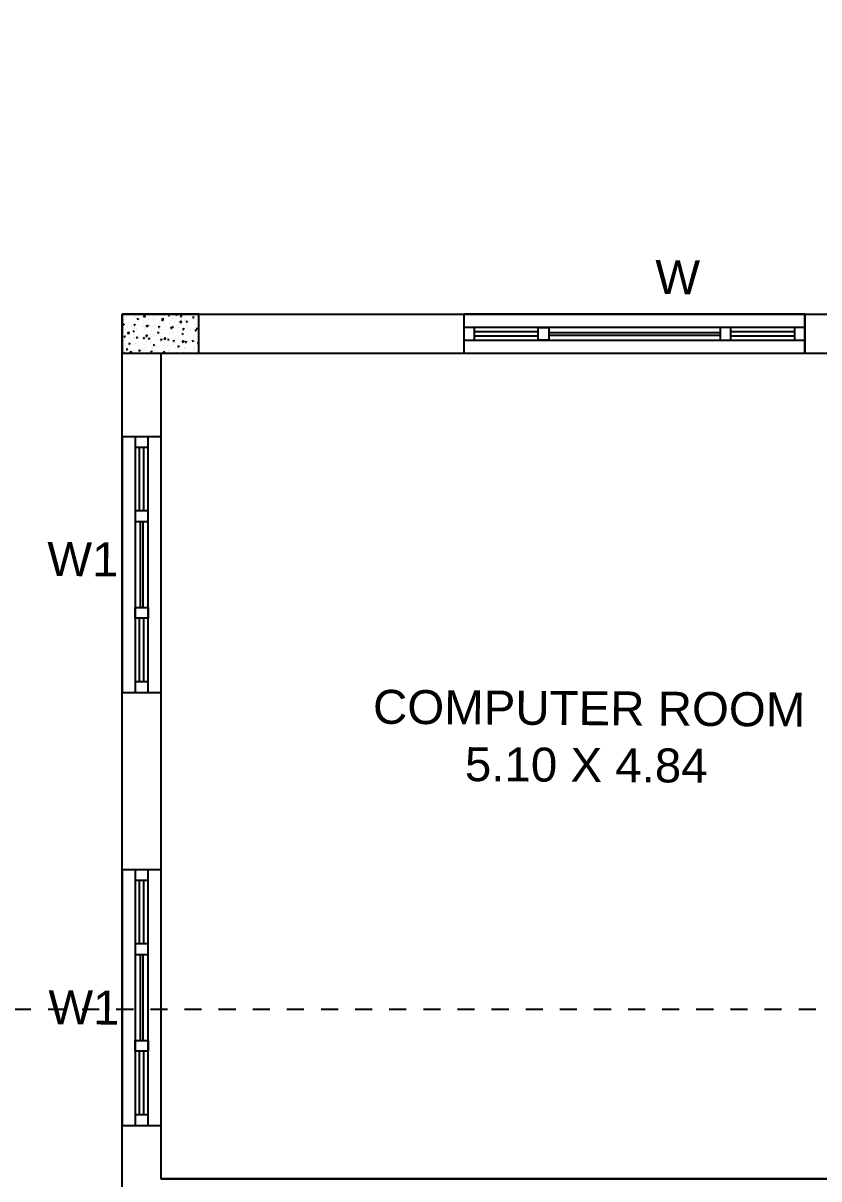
# Model space of a CAD drawing. Header units: metres. Extents: x 0 to 2048, y 111 to 219.
# Drawn here: x 1839.33 to 1843.99, y 164.8 to 171.58 of the extents above; entities that cross this region are included whole.
import ezdxf

# ---------------------------------------------------------------- set-up
doc = ezdxf.new("R2010")
doc.units = ezdxf.units.M
doc.header["$LTSCALE"] = 0.5
doc.header["$MEASUREMENT"] = 0
doc.header["$PDMODE"] = 3
doc.linetypes.add('( Dashed )', pattern=[0.75, 0.5, -0.25])
doc.linetypes.add('CONTIN', pattern=[0])
doc.layers.add('BLK_1_FLR_0_REGULAR_ROOM_1', color=3, linetype='Continuous')
doc.layers.add('layout bou', color=1, linetype='Continuous', lineweight=60)
doc.layers.add('layout bou @ 1', color=1, linetype='Continuous', lineweight=60)
doc.styles.add('PATTA & SITE', font='arial.ttf', dxfattribs={"height": 1.5})
doc.styles.get("Standard").update_dxf_attribs({"font": ''})
doc.styles.get('Standard').set_extended_font_data('Arial Black')
doc.dimstyles.new('Building Arrow', dxfattribs={"dimscale": 0, "dimtxt": 1, "dimasz": 1, "dimexe": 0.18, "dimexo": 0.0625, "dimgap": 0.09, "dimtad": 0, "dimdec": 1, "dimzin": 0, "dimdsep": 46, "dimtxsty": 'Standard', "dimcen": 0.09, "dimse1": 1, "dimse2": 1, "dimclrt": 7, "dimadec": 1, "dimazin": 0, "dimtfac": 1, "dimtdec": 1, "dimtofl": 0, "dimtmove": 0, "dimatfit": 3, "dimfxl": 0, "dimtolj": 1, "dimtzin": 0, "dimarcsym": 0})

# ---------------------------------------------------------------- blocks, each defined once
blk = doc.blocks.new('*D9')
at = {"layer": 'Defpoints', "color": 0, "lineweight": -3}
for p in [(1764.1257, 208.0316), (1764.1257, 208.0316), (1929.9765, 145.7045)]:
    blk.add_point(p, dxfattribs=at)
at = {"layer": 'layout bou', "color": 0, "lineweight": -2}
for p, q in [((1765.0618, 207.6799), (1845.0867, 177.6063)), ((1929.0405, 146.0562), (1849.0155, 176.1298))]:
    blk.add_line(p, q, dxfattribs=at)
at = {"layer": 'layout bou', "color": 0, "lineweight": -3}
for points in [[(1765.1204, 207.8359), (1765.0031, 207.5239), (1764.1257, 208.0316)], [(1929.0991, 146.2122), (1928.9818, 145.9002), (1929.9765, 145.7045)]]:
    blk.add_solid(points, dxfattribs=at)
at = {"layer": 'layout bou', "color": 7, "lineweight": 15, "insert": (1847.0511, 176.868), "char_height": 1, "attachment_point": 5, "rotation": 339.40364}
blk.add_mtext('\\A1;177.2', dxfattribs=at)

msp = doc.modelspace()

# ---------------------------------------------------------------- linework, layer by layer
at = {"color": 0, "lineweight": -3}
for p, q in [((1839.90887, 169.87467), (1845.46887, 169.87467)), ((1839.90887, 162.57467), (1839.90887, 169.87467)), ((1840.13887, 169.64467), (1845.46887, 169.64467)), ((1840.13887, 164.80467), (1840.13887, 169.64467)), ((1840.13887, 164.80467), (1845.23887, 164.80467))]:
    msp.add_line(p, q, dxfattribs=at)
at = {"linetype": 'CONTIN', "lineweight": -3, "ltscale": 0.5}
for p, q in [((1840.35892, 169.87467), (1839.90892, 169.87467)), ((1839.90892, 169.87467), (1839.90892, 169.64467)), ((1840.35892, 169.64467), (1840.35892, 169.87467)), ((1839.90892, 169.64467), (1840.35892, 169.64467))]:
    msp.add_line(p, q, dxfattribs=at)
at = {"lineweight": -3}
for p, q in [((1840.1084, 169.87348), (1840.10941, 169.87467)), ((1840.1084, 169.87348), (1840.11438, 169.87295)), ((1840.11438, 169.87295), (1840.11406, 169.87467)), ((1840.18013, 169.8672), (1840.18495, 169.87295)), ((1840.18061, 169.8739), (1840.18061, 169.8739)), ((1840.1861, 169.86668), (1840.18495, 169.87294)), ((1840.22557, 169.87092), (1840.23257, 169.8736)), ((1840.23054, 169.86756), (1840.23256, 169.8736)), ((1840.23669, 169.87365), (1840.23669, 169.87365)), ((1843.91198, 169.87467, 0), (1841.91198, 169.87467)), ((1843.91198, 169.87467, 0), (1843.91198, 169.64467, 0)), ((1839.90892, 169.81925), (1839.91192, 169.82283)), ((1839.90892, 169.81693), (1839.91308, 169.81656)), ((1839.91307, 169.81656), (1839.91192, 169.82283)), ((1839.91381, 169.81442), (1839.92081, 169.81711)), ((1839.91381, 169.81442), (1839.91878, 169.81106)), ((1839.91773, 169.80708), (1839.91773, 169.80708)), ((1839.91878, 169.81106), (1839.92081, 169.81711)), ((1839.92113, 169.84556), (1839.92113, 169.84556)), ((1839.92849, 169.8407), (1839.92849, 169.8407)), ((1839.93202, 169.82214), (1839.93202, 169.82214)), ((1839.93323, 169.85542), (1839.93323, 169.85542)), ((1839.93721, 169.85818), (1839.93721, 169.85818)), ((1839.94005, 169.80625), (1839.94005, 169.80625)), ((1839.94509, 169.8236), (1839.94509, 169.8236)), ((1839.96636, 169.84569), (1839.96636, 169.84569)), ((1839.97111, 169.80483), (1839.97111, 169.80483)), ((1839.97883, 169.81081), (1839.98365, 169.81655)), ((1839.97883, 169.81081), (1839.9848, 169.81029)), ((1839.97945, 169.85557), (1839.97945, 169.85557)), ((1839.98253, 169.82854), (1839.98253, 169.82854)), ((1839.9848, 169.81028), (1839.98364, 169.81655)), ((1839.98375, 169.86183), (1839.98375, 169.86183)), ((1839.99059, 169.85593), (1839.99059, 169.85593)), ((1839.99783, 169.84667), (1840.00483, 169.84936)), ((1839.99783, 169.84667), (1840.00281, 169.84332)), ((1840.0028, 169.84332), (1840.00483, 169.84936)), ((1840.00321, 169.81456), (1840.00321, 169.81456)), ((1840.00341, 169.83361), (1840.00341, 169.83361)), ((1840.02824, 169.81786), (1840.02824, 169.81786)), ((1840.02952, 169.85401), (1840.02952, 169.85401)), ((1840.03447, 169.83603), (1840.03447, 169.83603)), ((1840.03453, 169.85969), (1840.04343, 169.85831)), ((1840.03485, 169.86002), (1840.04264, 169.86813)), ((1840.03568, 169.86932), (1840.03568, 169.86932)), ((1840.03777, 169.86558), (1840.03777, 169.86558)), ((1840.04342, 169.85831), (1840.04232, 169.86781)), ((1840.04397, 169.85367), (1840.04397, 169.85367)), ((1840.05055, 169.80453), (1840.05537, 169.81028)), ((1840.05455, 169.8573), (1840.05455, 169.8573)), ((1840.05653, 169.80401), (1840.05537, 169.81028)), ((1840.05752, 169.80641), (1840.06452, 169.8091)), ((1840.05752, 169.80641), (1840.0625, 169.80305)), ((1840.06173, 169.84362), (1840.06173, 169.84362)), ((1840.06249, 169.80306), (1840.06452, 169.8091)), ((1840.06612, 169.82285), (1840.06612, 169.82285)), ((1840.0846, 169.80979), (1840.0846, 169.80979)), ((1840.08581, 169.84308), (1840.08581, 169.84308)), ((1840.09242, 169.86229), (1840.09242, 169.86229)), ((1840.09735, 169.85141), (1840.09735, 169.85141)), ((1840.09992, 169.80862), (1840.09992, 169.80862)), ((1840.12005, 169.85363), (1840.12005, 169.85363)), ((1840.12927, 169.83116), (1840.12927, 169.83116)), ((1840.13511, 169.81619), (1840.13511, 169.81619)), ((1840.13632, 169.84948), (1840.13632, 169.84948)), ((1840.14126, 169.84314), (1840.15015, 169.84176)), ((1840.14154, 169.83866), (1840.14855, 169.84135)), ((1840.14154, 169.83866), (1840.14652, 169.83531)), ((1840.14157, 169.84346), (1840.14936, 169.85158)), ((1840.14651, 169.83531), (1840.14854, 169.84135)), ((1840.15015, 169.84176), (1840.14904, 169.85126)), ((1840.15073, 169.84916), (1840.15073, 169.84916)), ((1840.15431, 169.83446), (1840.15431, 169.83446)), ((1840.15558, 169.8706), (1840.15558, 169.8706)), ((1840.15824, 169.81864), (1840.15824, 169.81864)), ((1840.17837, 169.86364), (1840.17837, 169.86364)), ((1840.18013, 169.8672), (1840.18611, 169.86668)), ((1840.18704, 169.82369), (1840.18704, 169.82369)), ((1840.18826, 169.85698), (1840.18826, 169.85698)), ((1840.19218, 169.83944), (1840.19218, 169.83944)), ((1840.20412, 169.8469), (1840.20412, 169.8469)), ((1840.21656, 169.82865), (1840.21656, 169.82865)), ((1840.22557, 169.87092), (1840.23054, 169.86756)), ((1840.22903, 169.80832), (1840.22903, 169.80832)), ((1840.23839, 169.83073), (1840.23839, 169.83073)), ((1840.2396, 169.86402), (1840.2396, 169.86402)), ((1840.24798, 169.82658), (1840.25688, 169.8252)), ((1840.2483, 169.82691), (1840.25608, 169.83503)), ((1840.25186, 169.86093), (1840.25668, 169.86667)), ((1840.25186, 169.86093), (1840.25783, 169.8604)), ((1840.25406, 169.81161), (1840.25406, 169.81161)), ((1840.25533, 169.84776), (1840.25533, 169.84776)), ((1840.25687, 169.82521), (1840.25577, 169.83471)), ((1840.25783, 169.8604), (1840.25667, 169.86667)), ((1840.2575, 169.84465), (1840.2575, 169.84465)), ((1840.27488, 169.83866), (1840.27488, 169.83866)), ((1840.28037, 169.85105), (1840.28037, 169.85105)), ((1840.28526, 169.83065), (1840.29226, 169.83334)), ((1840.28526, 169.83065), (1840.29023, 169.8273)), ((1840.2889, 169.83713), (1840.2889, 169.83713)), ((1840.29012, 169.87042), (1840.29012, 169.87042)), ((1840.29023, 169.8273), (1840.29225, 169.83334)), ((1840.29193, 169.8166), (1840.29193, 169.8166)), ((1840.31088, 169.84239), (1840.31088, 169.84239)), ((1840.31824, 169.85604), (1840.31824, 169.85604)), ((1840.32358, 169.85465), (1840.3284, 169.8604)), ((1840.32358, 169.85465), (1840.32956, 169.85413)), ((1840.32955, 169.85413), (1840.3284, 169.86039)), ((1840.3332, 169.84867), (1840.3332, 169.84867)), ((1840.33962, 169.81134), (1840.33962, 169.81134)), ((1840.34084, 169.84463), (1840.34084, 169.84463)), ((1840.35471, 169.81003), (1840.35892, 169.80938)), ((1840.35502, 169.81036), (1840.35892, 169.81442)), ((1840.35509, 169.82491), (1840.35509, 169.82491)), ((1839.91375, 169.76681), (1839.91375, 169.76681)), ((1839.92098, 169.74186), (1839.9258, 169.74761)), ((1839.92098, 169.74187), (1839.92695, 169.74134)), ((1839.92497, 169.77859), (1839.92497, 169.77859)), ((1839.92695, 169.74134), (1839.92579, 169.74761)), ((1839.92959, 169.75556), (1839.92959, 169.75556)), ((1839.9308, 169.78885), (1839.9308, 169.78885)), ((1839.93882, 169.79365), (1839.93882, 169.79365)), ((1839.94107, 169.76228), (1839.94996, 169.7609)), ((1839.94138, 169.7626), (1839.94917, 169.77072)), ((1839.94996, 169.7609), (1839.94885, 169.7704)), ((1839.95122, 169.754), (1839.95122, 169.754)), ((1839.9735, 169.77416), (1839.9805, 169.77684)), ((1839.9735, 169.77416), (1839.97847, 169.7708)), ((1839.97563, 169.73898), (1839.97563, 169.73898)), ((1839.9769, 169.77512), (1839.9769, 169.77512)), ((1839.97847, 169.7708), (1839.9805, 169.77685)), ((1839.9801, 169.76196), (1839.9801, 169.76196)), ((1839.98131, 169.79525), (1839.98131, 169.79525)), ((1839.98328, 169.7886), (1839.98328, 169.7886)), ((1839.9922, 169.79139), (1839.9922, 169.79139)), ((1839.9927, 169.73559), (1839.99752, 169.74134)), ((1839.99867, 169.73506), (1839.99752, 169.74133)), ((1840.00194, 169.77842), (1840.00194, 169.77842)), ((1840.0046, 169.75174), (1840.0046, 169.75174)), ((1840.0135, 169.74396), (1840.0135, 169.74396)), ((1840.0245, 169.80257), (1840.0245, 169.80257)), ((1840.03204, 169.76946), (1840.03204, 169.76946)), ((1840.03325, 169.80275), (1840.03325, 169.80275)), ((1840.03747, 169.73895), (1840.03747, 169.73895)), ((1840.03981, 169.7834), (1840.03981, 169.7834)), ((1840.0416, 169.79861), (1840.0416, 169.79861)), ((1840.04558, 169.78914), (1840.04558, 169.78914)), ((1840.04779, 169.74572), (1840.05669, 169.74434)), ((1840.04811, 169.74605), (1840.05589, 169.75417)), ((1840.05055, 169.80453), (1840.05653, 169.80401)), ((1840.05668, 169.74435), (1840.05558, 169.75385)), ((1840.05798, 169.74948), (1840.05798, 169.74948)), ((1840.07666, 169.75228), (1840.07666, 169.75228)), ((1840.07788, 169.80031), (1840.07788, 169.80031)), ((1840.08216, 169.74321), (1840.08216, 169.74321)), ((1840.08338, 169.7765), (1840.08338, 169.7765)), ((1840.09579, 169.74896), (1840.09579, 169.74896)), ((1840.09896, 169.78688), (1840.09896, 169.78688)), ((1840.10169, 169.75557), (1840.10169, 169.75557)), ((1840.10296, 169.79172), (1840.10296, 169.79172)), ((1840.11137, 169.74723), (1840.11137, 169.74723)), ((1840.11721, 169.76615), (1840.12421, 169.76884)), ((1840.11721, 169.76615), (1840.12219, 169.76279)), ((1840.12218, 169.76279), (1840.12421, 169.76884)), ((1840.12228, 169.79826), (1840.1271, 169.804)), ((1840.12228, 169.79826), (1840.12826, 169.79774)), ((1840.12825, 169.79773), (1840.1271, 169.804)), ((1840.128, 169.79502), (1840.128, 169.79502)), ((1840.13126, 169.79806), (1840.13126, 169.79806)), ((1840.13267, 169.74961), (1840.13267, 169.74961)), ((1840.13389, 169.7829), (1840.13389, 169.7829)), ((1840.13956, 169.76056), (1840.13956, 169.76056)), ((1840.15235, 169.78463), (1840.15235, 169.78463)), ((1840.15411, 169.75897), (1840.15411, 169.75897)), ((1840.15483, 169.7295), (1840.16262, 169.73762)), ((1840.1634, 169.7278), (1840.1623, 169.73729)), ((1840.16475, 169.74497), (1840.16475, 169.74497)), ((1840.16587, 169.8), (1840.16587, 169.8)), ((1840.17807, 169.73701), (1840.17807, 169.73701)), ((1840.18461, 169.75711), (1840.18461, 169.75711)), ((1840.18464, 169.7958), (1840.18464, 169.7958)), ((1840.18583, 169.7904), (1840.18583, 169.7904)), ((1840.194, 169.79198), (1840.19883, 169.79773)), ((1840.194, 169.79198), (1840.19998, 169.79146)), ((1840.19998, 169.79146), (1840.19882, 169.79773)), ((1840.20124, 169.7984), (1840.20824, 169.80109)), ((1840.20124, 169.7984), (1840.20621, 169.79505)), ((1840.20272, 169.76887), (1840.20272, 169.76887)), ((1840.20573, 169.78237), (1840.20573, 169.78237)), ((1840.2062, 169.79505), (1840.20823, 169.80109)), ((1840.21243, 169.76898), (1840.21243, 169.76898)), ((1840.21813, 169.74272), (1840.21813, 169.74272)), ((1840.22775, 169.77217), (1840.22775, 169.77217)), ((1840.23596, 169.76415), (1840.23596, 169.76415)), ((1840.23639, 169.74702), (1840.23639, 169.74702)), ((1840.23717, 169.79744), (1840.23717, 169.79744)), ((1840.23803, 169.79355), (1840.23803, 169.79355)), ((1840.23932, 169.73772), (1840.23932, 169.73772)), ((1840.25911, 169.78012), (1840.25911, 169.78012)), ((1840.26093, 169.75814), (1840.26793, 169.76083)), ((1840.26093, 169.75814), (1840.2659, 169.75478)), ((1840.26563, 169.77716), (1840.26563, 169.77716)), ((1840.26573, 169.78571), (1840.27055, 169.79145)), ((1840.26573, 169.78571), (1840.27171, 169.78519)), ((1840.2659, 169.75479), (1840.26792, 169.76083)), ((1840.2717, 169.78518), (1840.27055, 169.79145)), ((1840.27075, 169.77899), (1840.27075, 169.77899)), ((1840.27151, 169.74046), (1840.27151, 169.74046)), ((1840.28525, 169.73726), (1840.28525, 169.73726)), ((1840.28647, 169.77055), (1840.28647, 169.77055)), ((1840.28768, 169.80384), (1840.28768, 169.80384)), ((1840.29141, 169.79129), (1840.29141, 169.79129)), ((1840.29471, 169.75703), (1840.29471, 169.75703)), ((1840.30247, 169.74603), (1840.30247, 169.74603)), ((1840.31249, 169.77786), (1840.31249, 169.77786)), ((1840.32489, 169.73821), (1840.32489, 169.73821)), ((1840.32751, 169.74933), (1840.32751, 169.74933)), ((1840.32878, 169.78547), (1840.32878, 169.78547)), ((1840.32907, 169.789), (1840.32907, 169.789)), ((1840.33719, 169.74476), (1840.33719, 169.74476)), ((1840.33746, 169.77943), (1840.34228, 169.78518)), ((1840.33746, 169.77943), (1840.34343, 169.77891)), ((1840.33841, 169.77805), (1840.33841, 169.77805)), ((1840.34343, 169.77891), (1840.34227, 169.78518)), ((1840.34479, 169.78904), (1840.34479, 169.78904)), ((1840.34495, 169.79039), (1840.35195, 169.79308)), ((1840.34495, 169.79039), (1840.34992, 169.78704)), ((1840.34992, 169.78704), (1840.35195, 169.79308)), ((1840.35303, 169.76704), (1840.35303, 169.76704)), ((1840.35382, 169.78877), (1840.35382, 169.78877)), ((1841.97419, 169.77212, 0), (1842.34751, 169.77212, 0)), ((1841.97419, 169.74723, 0), (1842.34751, 169.74723, 0)), ((1842.40973, 169.76593, 0), (1843.41422, 169.76592, 0)), ((1842.40973, 169.75099, 0), (1843.41422, 169.75099, 0)), ((1843.47644, 169.77212, 0), (1843.84976, 169.77212, 0)), ((1843.47644, 169.74723, 0), (1843.84976, 169.74723, 0)), ((1839.92084, 169.71893), (1839.92084, 169.71893)), ((1839.92429, 169.69624), (1839.92429, 169.69624)), ((1839.92715, 169.68898), (1839.92715, 169.68898)), ((1839.92837, 169.72227), (1839.92837, 169.72227)), ((1839.93175, 169.7029), (1839.93175, 169.7029)), ((1839.93485, 169.66665), (1839.93967, 169.67239)), ((1839.94082, 169.66612), (1839.93967, 169.67239)), ((1839.9448, 169.69697), (1839.9448, 169.69697)), ((1839.94917, 169.70164), (1839.95617, 169.70433)), ((1839.94917, 169.70164), (1839.95414, 169.69829)), ((1839.94932, 169.69954), (1839.94932, 169.69954)), ((1839.9506, 169.73568), (1839.9506, 169.73568)), ((1839.95283, 169.68946), (1839.95283, 169.68946)), ((1839.95414, 169.69829), (1839.95617, 169.70433)), ((1839.97767, 169.69538), (1839.97767, 169.69538)), ((1839.97888, 169.72867), (1839.97888, 169.72867)), ((1839.97916, 169.72894), (1839.97916, 169.72894)), ((1839.98513, 169.70064), (1839.98513, 169.70064)), ((1839.9872, 169.70452), (1839.9872, 169.70452)), ((1839.9927, 169.73559), (1839.99868, 169.73507)), ((1840.00312, 169.70698), (1840.00312, 169.70698)), ((1840.00621, 169.68721), (1840.00621, 169.68721)), ((1840.02404, 169.6734), (1840.02404, 169.6734)), ((1840.02839, 169.66959), (1840.02839, 169.66959)), ((1840.0296, 169.70288), (1840.0296, 169.70288)), ((1840.03082, 169.73617), (1840.03082, 169.73617)), ((1840.03319, 169.73389), (1840.04019, 169.73658)), ((1840.03319, 169.7339), (1840.03816, 169.73054)), ((1840.03816, 169.73054), (1840.04019, 169.73658)), ((1840.03851, 169.69838), (1840.03851, 169.69838)), ((1840.04131, 169.67199), (1840.04131, 169.67199)), ((1840.04908, 169.67669), (1840.04908, 169.67669)), ((1840.05035, 169.71284), (1840.05035, 169.71284)), ((1840.0596, 169.68495), (1840.0596, 169.68495)), ((1840.06144, 169.71699), (1840.06144, 169.71699)), ((1840.06443, 169.72931), (1840.06925, 169.73506)), ((1840.06443, 169.72931), (1840.0704, 169.72879)), ((1840.0704, 169.72879), (1840.06924, 169.73506)), ((1840.07538, 169.71613), (1840.07538, 169.71613)), ((1840.07973, 169.67663), (1840.07973, 169.67663)), ((1840.08095, 169.70992), (1840.08095, 169.70992)), ((1840.08695, 169.68168), (1840.08695, 169.68168)), ((1840.09189, 169.69613), (1840.09189, 169.69613)), ((1840.09288, 169.69363), (1840.09988, 169.69632)), ((1840.09288, 169.69363), (1840.09786, 169.69028)), ((1840.09785, 169.69028), (1840.09988, 169.69632)), ((1840.09963, 169.682), (1840.09963, 169.682)), ((1840.11298, 169.6827), (1840.11298, 169.6827)), ((1840.11326, 169.72112), (1840.11326, 169.72112)), ((1840.11975, 169.727), (1840.11975, 169.727)), ((1840.13024, 169.68303), (1840.13024, 169.68303)), ((1840.13146, 169.71632), (1840.13146, 169.71632)), ((1840.13615, 169.72304), (1840.14097, 169.72878)), ((1840.13615, 169.72304), (1840.14213, 169.72252)), ((1840.14213, 169.72251), (1840.14097, 169.72878)), ((1840.14527, 169.69387), (1840.14527, 169.69387)), ((1840.15011, 169.68999), (1840.15011, 169.68999)), ((1840.15452, 169.72917), (1840.16341, 169.72779)), ((1840.15795, 169.69201), (1840.15795, 169.69201)), ((1840.16636, 169.68044), (1840.16636, 169.68044)), ((1840.17514, 169.69329), (1840.17514, 169.69329)), ((1840.17641, 169.72943), (1840.17641, 169.72943)), ((1840.1769, 169.72589), (1840.18391, 169.72857)), ((1840.1769, 169.72589), (1840.18188, 169.72253)), ((1840.18187, 169.72253), (1840.1839, 169.72857)), ((1840.18218, 169.69053), (1840.18218, 169.69053)), ((1840.1834, 169.72382), (1840.1834, 169.72382)), ((1840.19866, 169.69162), (1840.19866, 169.69162)), ((1840.20145, 169.73273), (1840.20145, 169.73273)), ((1840.20788, 169.71676), (1840.2127, 169.72251)), ((1840.20788, 169.71676), (1840.21386, 169.71624)), ((1840.21385, 169.71624), (1840.2127, 169.72251)), ((1840.21301, 169.69827), (1840.21301, 169.69827)), ((1840.21626, 169.70202), (1840.21626, 169.70202)), ((1840.21974, 169.67819), (1840.21974, 169.67819)), ((1840.23352, 169.69757), (1840.23352, 169.69757)), ((1840.23474, 169.73086), (1840.23474, 169.73086)), ((1840.23659, 169.68562), (1840.2436, 169.68831)), ((1840.23659, 169.68562), (1840.24157, 169.68227)), ((1840.24156, 169.68227), (1840.24359, 169.68831)), ((1840.25204, 169.68936), (1840.25204, 169.68936)), ((1840.26124, 169.71262), (1840.27013, 169.71124)), ((1840.26155, 169.71295), (1840.26934, 169.72107)), ((1840.27013, 169.71125), (1840.26902, 169.72074)), ((1840.27312, 169.67593), (1840.27312, 169.67593)), ((1840.27458, 169.71203), (1840.27458, 169.71203)), ((1840.27489, 169.67044), (1840.27489, 169.67044)), ((1840.27617, 169.70659), (1840.27617, 169.70659)), ((1840.27961, 169.71049), (1840.28443, 169.71623)), ((1840.27961, 169.71049), (1840.28558, 169.70997)), ((1840.28282, 169.67068), (1840.28282, 169.67068)), ((1840.28404, 169.70397), (1840.28404, 169.70397)), ((1840.28558, 169.70996), (1840.28442, 169.71623)), ((1840.3012, 169.70988), (1840.3012, 169.70988)), ((1840.30542, 169.68711), (1840.30542, 169.68711)), ((1840.31277, 169.67543), (1840.31277, 169.67543)), ((1840.32062, 169.71788), (1840.32762, 169.72057)), ((1840.32062, 169.71788), (1840.32559, 169.71452)), ((1840.32559, 169.71452), (1840.32761, 169.72057)), ((1840.32651, 169.67367), (1840.32651, 169.67367)), ((1840.3329, 169.72204), (1840.3329, 169.72204)), ((1840.33476, 169.67818), (1840.33476, 169.67818)), ((1840.33597, 169.71147), (1840.33597, 169.71147)), ((1840.33908, 169.71487), (1840.33908, 169.71487)), ((1840.35133, 169.70421), (1840.35615, 169.70996)), ((1840.35133, 169.70421), (1840.35731, 169.70369)), ((1840.3573, 169.70369), (1840.35615, 169.70996)), ((1840.3588, 169.68485), (1840.3588, 169.68485)), ((1839.91185, 169.65206), (1839.91185, 169.65206)), ((1839.92302, 169.6601), (1839.92302, 169.6601)), ((1839.92467, 169.65196), (1839.92467, 169.65196)), ((1839.92594, 169.65569), (1839.92594, 169.65569)), ((1839.93485, 169.66665), (1839.94083, 169.66612)), ((1839.95433, 169.64831), (1839.96322, 169.64693)), ((1839.95464, 169.64864), (1839.96243, 169.65676)), ((1839.96089, 169.66508), (1839.96089, 169.66508)), ((1839.96321, 169.64694), (1839.96211, 169.65644)), ((1839.96523, 169.64981), (1839.96523, 169.64981)), ((1839.97645, 169.66209), (1839.97645, 169.66209)), ((1839.98299, 169.66197), (1839.98299, 169.66197)), ((1840.00658, 169.66037), (1840.0114, 169.66612)), ((1840.00658, 169.66037), (1840.01255, 169.65985)), ((1840.00886, 169.66138), (1840.01586, 169.66407)), ((1840.00886, 169.66138), (1840.01383, 169.65802)), ((1840.01255, 169.65984), (1840.01139, 169.66611)), ((1840.01383, 169.65803), (1840.01586, 169.66407)), ((1840.01862, 169.64755), (1840.01862, 169.64755)), ((1840.072, 169.6453), (1840.072, 169.6453)), ((1840.0783, 169.6541), (1840.08312, 169.65984)), ((1840.0783, 169.6541), (1840.08428, 169.65357)), ((1840.08428, 169.65357), (1840.08312, 169.65984)), ((1840.1238, 169.65055), (1840.1238, 169.65055)), ((1840.12903, 169.64974), (1840.12903, 169.64974)), ((1840.14883, 169.65385), (1840.14883, 169.65385)), ((1840.15003, 169.64782), (1840.15485, 169.65357)), ((1840.15003, 169.64782), (1840.15601, 169.6473)), ((1840.15257, 169.65337), (1840.15957, 169.65606)), ((1840.15257, 169.65337), (1840.15755, 169.65002)), ((1840.156, 169.64729), (1840.15485, 169.65356)), ((1840.15754, 169.65002), (1840.15957, 169.65606)), ((1840.18096, 169.65724), (1840.18096, 169.65724)), ((1840.18671, 169.65883), (1840.18671, 169.65883)), ((1840.22438, 169.64467), (1840.22658, 169.64729)), ((1840.22705, 169.64467), (1840.22657, 169.64729)), ((1840.23231, 169.66428), (1840.23231, 169.66428)), ((1840.24986, 169.66715), (1840.24986, 169.66715)), ((1840.27045, 169.65236), (1840.27045, 169.65236)), ((1840.29628, 169.64536), (1840.30329, 169.64805)), ((1840.29628, 169.64536), (1840.29731, 169.64467)), ((1840.30215, 169.64467), (1840.30328, 169.64805)), ((1840.32877, 169.66237), (1840.32877, 169.66237)), ((1840.33354, 169.64489), (1840.33354, 169.64489)), ((1839.90887, 169.15605, 0), (1839.90887, 167.65605)), ((1840.01142, 168.72052, 0), (1840.01142, 169.09383, 0)), ((1840.03631, 168.72052, 0), (1840.03631, 169.09383, 0)), ((1840.01762, 168.15381, 0), (1840.01762, 168.6583, 0)), ((1840.03255, 168.15381, 0), (1840.03255, 168.6583, 0)), ((1840.01142, 167.71827, 0), (1840.01142, 168.09159, 0)), ((1840.03631, 167.71827, 0), (1840.03631, 168.09159, 0)), ((1839.90887, 166.61752, 0), (1839.90887, 165.11752)), ((1840.01142, 166.18198, 0), (1840.01142, 166.55529, 0)), ((1840.03631, 166.18198, 0), (1840.03631, 166.55529, 0)), ((1840.01762, 165.61527, 0), (1840.01762, 166.11976, 0)), ((1840.03255, 165.61527, 0), (1840.03255, 166.11976, 0)), ((1840.01142, 165.17973, 0), (1840.01142, 165.55305, 0)), ((1840.03631, 165.17973, 0), (1840.03631, 165.55305, 0))]:
    msp.add_line(p, q, dxfattribs=at)
at = {"color": 8, "linetype": '( Dashed )', "lineweight": -3, "ltscale": 0.0015}
msp.add_line((1819.475, 165.79899), (1856.7741, 165.79899), dxfattribs=at)
at = {"lineweight": -3}
for points in [[(1841.91198, 169.87467), (1841.91198, 169.64467), (1843.91198, 169.64467), (1843.91198, 169.87467)], [(1839.90887, 167.65605), (1840.13887, 167.65605), (1840.13887, 169.15605), (1839.90887, 169.15605)], [(1839.90887, 165.11752), (1840.13887, 165.11752), (1840.13887, 166.61752), (1839.90887, 166.61752)]]:
    msp.add_lwpolyline(points, dxfattribs=at)
for points in [[(1841.91198, 169.72234), (1841.97419, 169.72234), (1841.97419, 169.797), (1841.91198, 169.797)], [(1841.91198, 169.72234), (1843.91198, 169.72234), (1843.91198, 169.797), (1841.91198, 169.797)], [(1842.40973, 169.72234), (1842.34751, 169.72234), (1842.34751, 169.797), (1842.40973, 169.797)], [(1843.41422, 169.72234), (1843.47644, 169.72234), (1843.47644, 169.797), (1843.41422, 169.797)], [(1843.84976, 169.72234), (1843.91198, 169.72234), (1843.91198, 169.797), (1843.84976, 169.797)], [(1840.0612, 169.09383), (1840.0612, 169.15605), (1839.98654, 169.15605), (1839.98654, 169.09383)], [(1840.0612, 167.65605), (1840.0612, 169.15605), (1839.98654, 169.15605), (1839.98654, 167.65605)], [(1840.0612, 168.6583), (1840.0612, 168.72052), (1839.98654, 168.72052), (1839.98654, 168.6583)], [(1840.0612, 168.15381), (1840.0612, 168.09159), (1839.98654, 168.09159), (1839.98654, 168.15381)], [(1840.0612, 167.65605), (1840.0612, 167.71827), (1839.98654, 167.71827), (1839.98654, 167.65605)], [(1840.0612, 166.55529), (1840.0612, 166.61752), (1839.98654, 166.61752), (1839.98654, 166.55529)], [(1840.0612, 165.11752), (1840.0612, 166.61752), (1839.98654, 166.61752), (1839.98654, 165.11752)], [(1840.0612, 166.11976), (1840.0612, 166.18198), (1839.98654, 166.18198), (1839.98654, 166.11976)], [(1840.0612, 165.61527), (1840.0612, 165.55305), (1839.98654, 165.55305), (1839.98654, 165.61527)], [(1840.0612, 165.11752), (1840.0612, 165.17973), (1839.98654, 165.17973), (1839.98654, 165.11752)]]:
    msp.add_lwpolyline(points, close=True, dxfattribs=at)
at = {"layer": 'BLK_1_FLR_0_REGULAR_ROOM_1', "color": 3, "lineweight": -3, "ltscale": 3}
msp.add_lwpolyline([(1845.23887, 164.80467), (1840.13887, 164.80467), (1840.13887, 169.64467), (1845.23887, 169.64467)], close=True, dxfattribs=at)

# ---------------------------------------------------------------- texts
at = {"lineweight": -3, "style": 'PATTA & SITE'}
for s, height, p in [('W', 0.1991, (1843.03333, 169.99236, 0)), ('W1', 0.199101, (1839.46968, 168.33947, 0)), ('    COMPUTER ROOM', 0.1991007, (1841.07029, 167.47513)), ('           5.10 X 4.84', 0.1991007, (1841.06808, 167.14249)), ('W1', 0.199101, (1839.47572, 165.71184, 0))]:
    msp.add_text(s, height=height, rotation=359.619539, dxfattribs=at).set_placement(p)

# ---------------------------------------------------------------- dimensions: what is measured, and where the dimension line sits
at = {"layer": 'layout bou @ 1', "color": 8, "lineweight": 15}
dim = msp.add_aligned_dim(p1=(1929.97654, 145.70445), p2=(1764.12569, 208.03165), distance=0, dimstyle='Building Arrow', override={"dimscale": 1, "dimtix": 0, "dimtofl": 0, "dimtmove": 0, "dimatfit": 3}, dxfattribs=at)
dim.commit()
dim.dimension.update_dxf_attribs({"geometry": '*D9', "text_midpoint": (1847.05112, 176.86805)})

doc.saveas('drawing.dxf')
